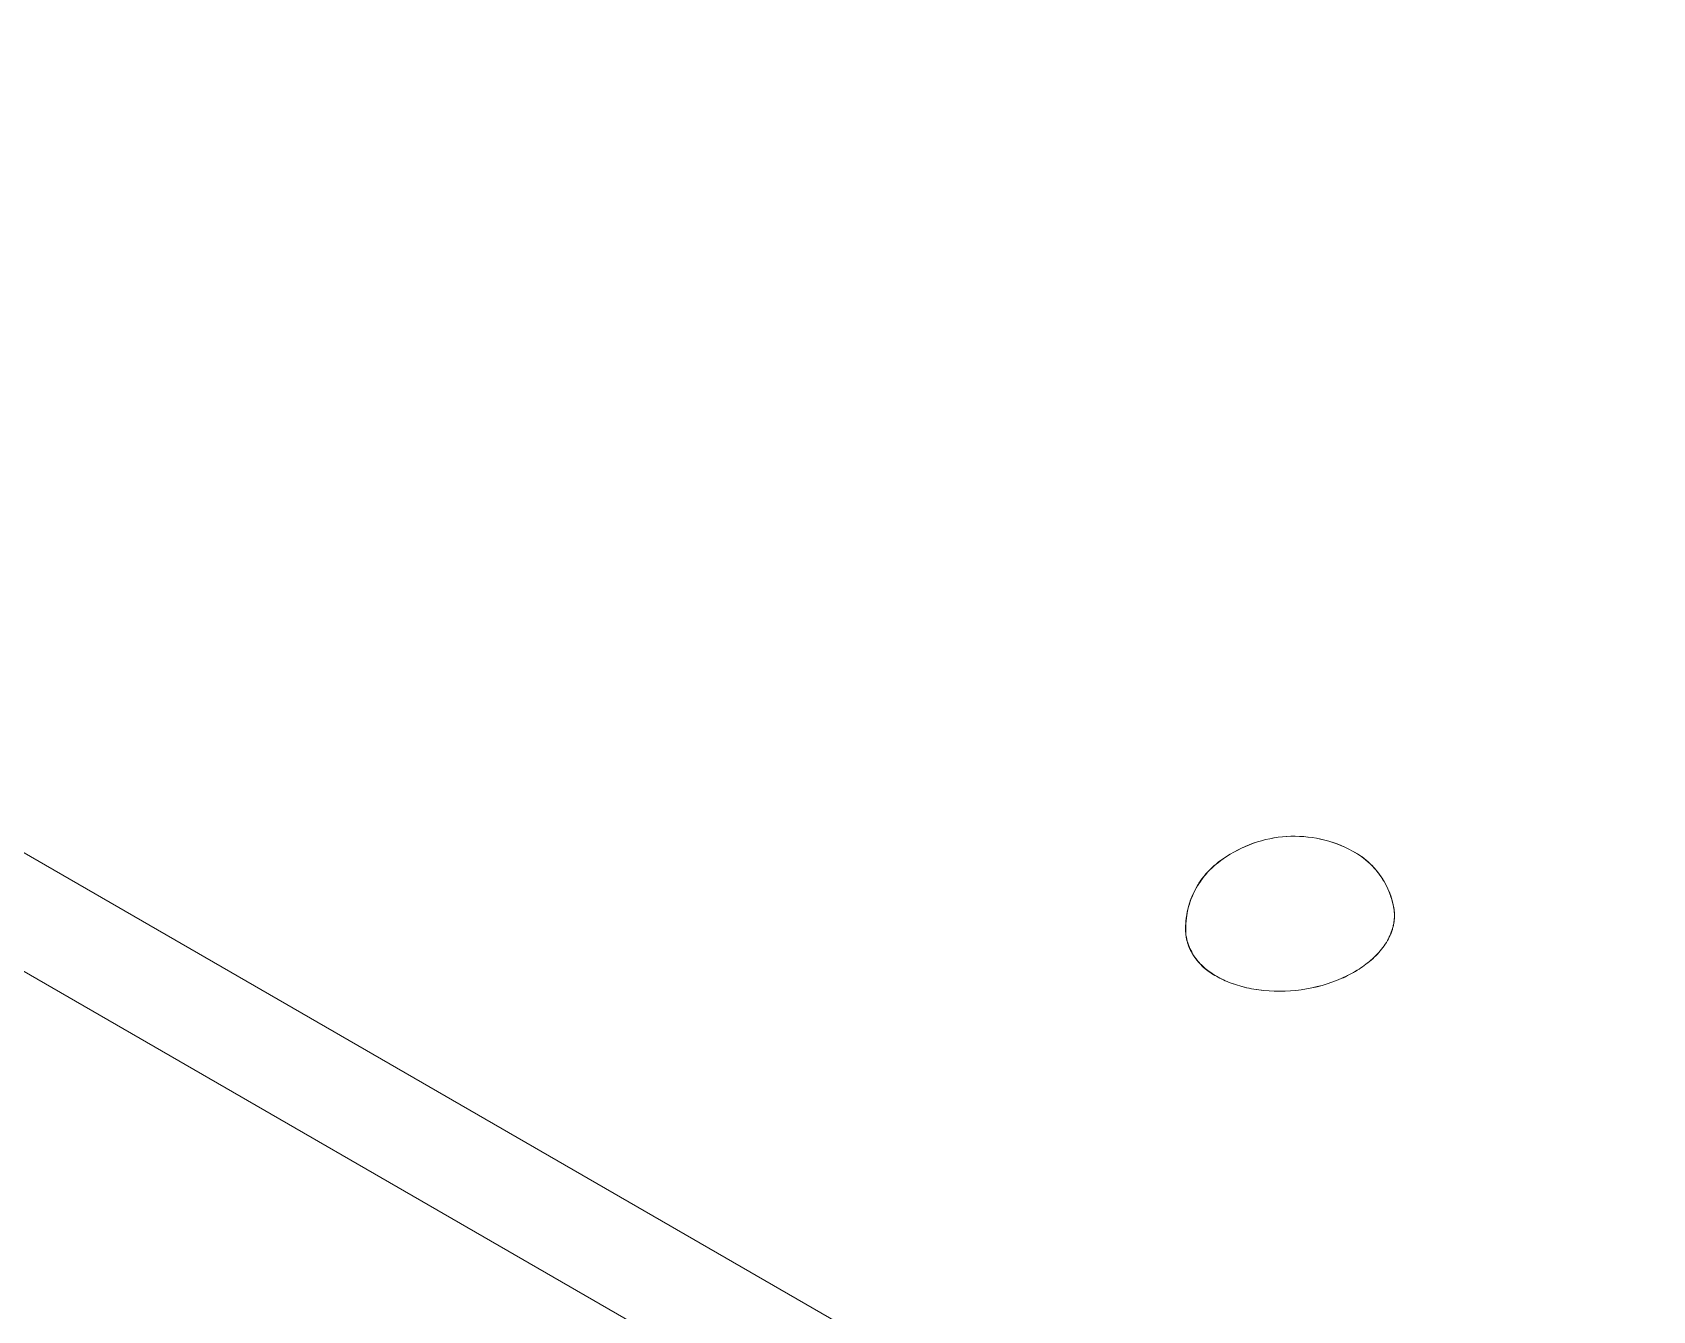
# Model space of a CAD drawing. Header units: millimetres. Extents: x -75 to 3710, y -20 to 2482.
# Drawn here: x 3378.5 to 3470.1, y 932.8 to 1005.1 of the extents above; entities that cross this region are included whole.
import ezdxf

# ---------------------------------------------------------------- set-up
doc = ezdxf.new("R2010")
doc.units = ezdxf.units.MM
doc.layers.add('ZANO_R', color=7, linetype='Continuous', lineweight=0)

msp = doc.modelspace()

# ---------------------------------------------------------------- linework, layer by layer
at = {"layer": 'ZANO_R'}
for p, q in [((2546.639, 1438.742), (3541.443, 864.391)), ((3446.861, 958.997), (3447.08, 959.097)), ((3446.861, 958.997), (3447.08, 959.097)), ((3446.861, 958.997), (3447.08, 959.097)), ((3446.861, 958.997), (3447.08, 959.097)), ((3446.865, 958.996), (3447.085, 959.095)), ((3446.865, 958.996), (3447.085, 959.095)), ((3447.08, 959.097), (3447.304, 959.189)), ((3447.08, 959.097), (3447.304, 959.189)), ((3447.08, 959.097), (3447.304, 959.189)), ((3447.08, 959.097), (3447.304, 959.189)), ((3447.085, 959.095), (3447.308, 959.187)), ((3447.085, 959.095), (3447.308, 959.187)), ((3447.304, 959.189), (3447.53, 959.273)), ((3447.304, 959.189), (3447.53, 959.273)), ((3447.304, 959.189), (3447.53, 959.273)), ((3447.304, 959.189), (3447.53, 959.273)), ((3447.308, 959.187), (3447.534, 959.272)), ((3447.308, 959.187), (3447.534, 959.272)), ((3447.53, 959.273), (3447.759, 959.349)), ((3447.53, 959.273), (3447.759, 959.349)), ((3447.53, 959.273), (3447.759, 959.349)), ((3447.53, 959.273), (3447.759, 959.349)), ((3447.534, 959.272), (3447.763, 959.348)), ((3447.534, 959.272), (3447.763, 959.348)), ((3447.759, 959.349), (3447.99, 959.418)), ((3447.759, 959.349), (3447.99, 959.418)), ((3447.759, 959.349), (3447.99, 959.418)), ((3447.759, 959.349), (3447.99, 959.418)), ((3447.763, 959.348), (3447.995, 959.416)), ((3447.763, 959.348), (3447.995, 959.416)), ((3447.99, 959.418), (3448.224, 959.478)), ((3447.99, 959.418), (3448.224, 959.478)), ((3447.99, 959.418), (3448.224, 959.478)), ((3447.99, 959.418), (3448.224, 959.478)), ((3447.995, 959.416), (3448.229, 959.477)), ((3447.995, 959.416), (3448.229, 959.477)), ((3448.224, 959.478), (3448.46, 959.53)), ((3448.224, 959.478), (3448.46, 959.53)), ((3448.224, 959.478), (3448.46, 959.53)), ((3448.224, 959.478), (3448.46, 959.53)), ((3448.229, 959.477), (3448.464, 959.529)), ((3448.229, 959.477), (3448.464, 959.529)), ((3448.46, 959.53), (3448.697, 959.574)), ((3448.46, 959.53), (3448.697, 959.574)), ((3448.46, 959.53), (3448.697, 959.574)), ((3448.46, 959.53), (3448.697, 959.574)), ((3448.464, 959.529), (3448.702, 959.573)), ((3448.464, 959.529), (3448.702, 959.573)), ((3448.697, 959.574), (3448.936, 959.61)), ((3448.697, 959.574), (3448.936, 959.61)), ((3448.697, 959.574), (3448.936, 959.61)), ((3448.697, 959.574), (3448.936, 959.61)), ((3448.702, 959.573), (3448.941, 959.608)), ((3448.702, 959.573), (3448.941, 959.608)), ((3448.936, 959.61), (3449.176, 959.637)), ((3448.936, 959.61), (3449.176, 959.637)), ((3448.936, 959.61), (3449.176, 959.637)), ((3448.936, 959.61), (3449.176, 959.637)), ((3448.941, 959.608), (3449.18, 959.636)), ((3448.941, 959.608), (3449.18, 959.636)), ((3449.176, 959.637), (3449.417, 959.656)), ((3449.176, 959.637), (3449.417, 959.656)), ((3449.176, 959.637), (3449.417, 959.656)), ((3449.176, 959.637), (3449.417, 959.656)), ((3449.18, 959.636), (3449.421, 959.654)), ((3449.18, 959.636), (3449.421, 959.654)), ((3449.417, 959.656), (3449.658, 959.666)), ((3449.417, 959.656), (3449.658, 959.666)), ((3449.417, 959.656), (3449.658, 959.666)), ((3449.417, 959.656), (3449.658, 959.666)), ((3449.421, 959.654), (3449.662, 959.665)), ((3449.421, 959.654), (3449.662, 959.665)), ((3449.658, 959.666), (3449.899, 959.668)), ((3449.658, 959.666), (3449.899, 959.668)), ((3449.658, 959.666), (3449.899, 959.668)), ((3449.658, 959.666), (3449.899, 959.668)), ((3449.662, 959.665), (3449.904, 959.667)), ((3449.662, 959.665), (3449.904, 959.667)), ((3449.899, 959.668), (3450.141, 959.662)), ((3449.899, 959.668), (3450.141, 959.662)), ((3449.899, 959.668), (3450.141, 959.662)), ((3449.899, 959.668), (3450.141, 959.662)), ((3449.904, 959.667), (3450.145, 959.661)), ((3449.904, 959.667), (3450.145, 959.661)), ((3450.141, 959.662), (3450.382, 959.647)), ((3450.141, 959.662), (3450.382, 959.647)), ((3450.141, 959.662), (3450.382, 959.647)), ((3450.141, 959.662), (3450.382, 959.647)), ((3450.145, 959.661), (3450.386, 959.646)), ((3450.145, 959.661), (3450.386, 959.646)), ((3450.382, 959.647), (3450.622, 959.624)), ((3450.382, 959.647), (3450.622, 959.624)), ((3450.382, 959.647), (3450.622, 959.624)), ((3450.382, 959.647), (3450.622, 959.624)), ((3450.386, 959.646), (3450.626, 959.623)), ((3450.386, 959.646), (3450.626, 959.623)), ((3450.622, 959.624), (3450.861, 959.593)), ((3450.622, 959.624), (3450.861, 959.593)), ((3450.622, 959.624), (3450.861, 959.593)), ((3450.622, 959.624), (3450.861, 959.593)), ((3450.626, 959.623), (3450.866, 959.592)), ((3450.626, 959.623), (3450.866, 959.592)), ((3450.861, 959.593), (3451.099, 959.553)), ((3450.861, 959.593), (3451.099, 959.553)), ((3450.861, 959.593), (3451.099, 959.553)), ((3450.861, 959.593), (3451.099, 959.553)), ((3450.866, 959.592), (3451.104, 959.552)), ((3450.866, 959.592), (3451.104, 959.552)), ((3451.099, 959.553), (3451.336, 959.505)), ((3451.099, 959.553), (3451.336, 959.505)), ((3451.099, 959.553), (3451.336, 959.505)), ((3451.099, 959.553), (3451.336, 959.505)), ((3451.104, 959.552), (3451.341, 959.504)), ((3451.104, 959.552), (3451.341, 959.504)), ((3451.336, 959.505), (3451.571, 959.449)), ((3451.336, 959.505), (3451.571, 959.449)), ((3451.336, 959.505), (3451.571, 959.449)), ((3451.336, 959.505), (3451.571, 959.449)), ((3451.341, 959.504), (3451.575, 959.448)), ((3451.341, 959.504), (3451.575, 959.448)), ((3451.571, 959.449), (3451.804, 959.385)), ((3451.571, 959.449), (3451.804, 959.385)), ((3451.571, 959.449), (3451.804, 959.385)), ((3451.571, 959.449), (3451.804, 959.385)), ((3451.575, 959.448), (3451.808, 959.383)), ((3451.575, 959.448), (3451.808, 959.383)), ((3451.804, 959.385), (3452.034, 959.312)), ((3451.804, 959.385), (3452.034, 959.312)), ((3451.804, 959.385), (3452.034, 959.312)), ((3451.804, 959.385), (3452.034, 959.312)), ((3451.808, 959.383), (3452.038, 959.311)), ((3451.808, 959.383), (3452.038, 959.311)), ((3452.034, 959.312), (3452.262, 959.232)), ((3452.034, 959.312), (3452.262, 959.232)), ((3452.034, 959.312), (3452.262, 959.232)), ((3452.034, 959.312), (3452.262, 959.232)), ((3452.038, 959.311), (3452.266, 959.231)), ((3452.038, 959.311), (3452.266, 959.231)), ((3452.262, 959.232), (3452.486, 959.144)), ((3452.262, 959.232), (3452.486, 959.144)), ((3452.262, 959.232), (3452.486, 959.144)), ((3452.262, 959.232), (3452.486, 959.144)), ((3452.266, 959.231), (3452.491, 959.143)), ((3452.266, 959.231), (3452.491, 959.143)), ((3452.486, 959.144), (3452.708, 959.048)), ((3452.486, 959.144), (3452.708, 959.048)), ((3452.486, 959.144), (3452.708, 959.048)), ((3452.486, 959.144), (3452.708, 959.048)), ((3452.491, 959.143), (3452.712, 959.047)), ((3452.491, 959.143), (3452.712, 959.047)), ((3452.708, 959.048), (3452.926, 958.944)), ((3452.708, 959.048), (3452.926, 958.944)), ((3452.708, 959.048), (3452.926, 958.944)), ((3452.708, 959.048), (3452.926, 958.944)), ((3452.712, 959.047), (3452.93, 958.943)), ((3452.712, 959.047), (3452.93, 958.943)), ((3445.423, 958.092), (3445.552, 958.195)), ((3445.427, 958.09), (3445.556, 958.193)), ((3445.429, 958.097), (3445.556, 958.198)), ((3445.429, 958.097), (3445.556, 958.198)), ((3445.431, 958.099), (3445.558, 958.199)), ((3445.433, 958.096), (3445.56, 958.197)), ((3445.552, 958.195), (3445.685, 958.293)), ((3445.556, 958.198), (3445.687, 958.295)), ((3445.556, 958.198), (3445.687, 958.295)), ((3445.556, 958.193), (3445.689, 958.292)), ((3445.558, 958.199), (3445.688, 958.295)), ((3445.56, 958.197), (3445.691, 958.293)), ((3445.685, 958.293), (3445.821, 958.387)), ((3445.687, 958.295), (3445.821, 958.387)), ((3445.687, 958.295), (3445.821, 958.387)), ((3445.688, 958.295), (3445.821, 958.387)), ((3445.689, 958.292), (3445.825, 958.385)), ((3445.691, 958.293), (3445.825, 958.385)), ((3445.821, 958.387), (3446.02, 958.523)), ((3445.821, 958.387), (3446.02, 958.523)), ((3445.821, 958.387), (3446.02, 958.523)), ((3445.821, 958.387), (3446.02, 958.523)), ((3445.825, 958.385), (3446.024, 958.522)), ((3445.825, 958.385), (3446.024, 958.522)), ((3446.02, 958.523), (3446.224, 958.652)), ((3446.02, 958.523), (3446.224, 958.652)), ((3446.02, 958.523), (3446.224, 958.652)), ((3446.02, 958.523), (3446.224, 958.652)), ((3446.024, 958.522), (3446.228, 958.651)), ((3446.024, 958.522), (3446.228, 958.651)), ((3446.224, 958.652), (3446.432, 958.775)), ((3446.224, 958.652), (3446.432, 958.775)), ((3446.224, 958.652), (3446.432, 958.775)), ((3446.224, 958.652), (3446.432, 958.775)), ((3446.228, 958.651), (3446.436, 958.773)), ((3446.228, 958.651), (3446.436, 958.773)), ((3446.432, 958.775), (3446.644, 958.889)), ((3446.432, 958.775), (3446.644, 958.889)), ((3446.432, 958.775), (3446.644, 958.889)), ((3446.432, 958.775), (3446.644, 958.889)), ((3446.436, 958.773), (3446.649, 958.888)), ((3446.436, 958.773), (3446.649, 958.888)), ((3446.644, 958.889), (3446.861, 958.997)), ((3446.644, 958.889), (3446.861, 958.997)), ((3446.644, 958.889), (3446.861, 958.997)), ((3446.644, 958.889), (3446.861, 958.997)), ((3446.649, 958.888), (3446.865, 958.996)), ((3446.649, 958.888), (3446.865, 958.996)), ((3452.926, 958.944), (3453.14, 958.833)), ((3452.926, 958.944), (3453.14, 958.833)), ((3452.926, 958.944), (3453.14, 958.833)), ((3452.926, 958.944), (3453.14, 958.833)), ((3452.93, 958.943), (3453.145, 958.832)), ((3452.93, 958.943), (3453.145, 958.832)), ((3453.14, 958.833), (3453.278, 958.757)), ((3453.14, 958.833), (3453.275, 958.758)), ((3453.14, 958.833), (3453.278, 958.757)), ((3453.14, 958.833), (3453.277, 958.757)), ((3453.145, 958.832), (3453.282, 958.755)), ((3453.145, 958.832), (3453.28, 958.756)), ((3453.275, 958.758), (3453.408, 958.678)), ((3453.277, 958.757), (3453.411, 958.676)), ((3453.278, 958.757), (3453.412, 958.676)), ((3453.278, 958.757), (3453.412, 958.675)), ((3453.28, 958.756), (3453.412, 958.677)), ((3453.282, 958.755), (3453.417, 958.674)), ((3453.408, 958.678), (3453.538, 958.593)), ((3453.411, 958.676), (3453.542, 958.591)), ((3453.412, 958.677), (3453.542, 958.592)), ((3453.412, 958.676), (3453.544, 958.59)), ((3453.412, 958.675), (3453.544, 958.59)), ((3453.417, 958.674), (3453.548, 958.588)), ((3453.538, 958.593), (3453.665, 958.505)), ((3453.542, 958.592), (3453.669, 958.503)), ((3453.542, 958.591), (3453.671, 958.501)), ((3453.544, 958.59), (3453.673, 958.499)), ((3453.544, 958.59), (3453.673, 958.499)), ((3453.548, 958.588), (3453.677, 958.498)), ((3453.665, 958.505), (3453.788, 958.412)), ((3453.669, 958.503), (3453.793, 958.41)), ((3453.671, 958.501), (3453.796, 958.406)), ((3453.673, 958.499), (3453.798, 958.405)), ((3453.673, 958.499), (3453.798, 958.405)), ((3453.677, 958.498), (3453.803, 958.403)), ((3453.788, 958.412), (3453.909, 958.315)), ((3453.793, 958.41), (3453.913, 958.313)), ((3453.796, 958.406), (3453.917, 958.308)), ((3453.798, 958.405), (3453.92, 958.306)), ((3453.798, 958.405), (3453.92, 958.306)), ((3453.803, 958.403), (3453.925, 958.304)), ((3453.909, 958.315), (3454.026, 958.213)), ((3453.913, 958.313), (3454.03, 958.212)), ((3453.917, 958.308), (3454.036, 958.205)), ((3453.92, 958.306), (3454.039, 958.203)), ((3453.92, 958.306), (3454.039, 958.202)), ((3453.925, 958.304), (3454.043, 958.201)), ((3454.026, 958.213), (3454.14, 958.108)), ((3454.03, 958.212), (3454.144, 958.107)), ((3454.036, 958.205), (3454.15, 958.098)), ((3454.039, 958.203), (3454.154, 958.095)), ((3454.039, 958.202), (3454.154, 958.095)), ((3454.043, 958.201), (3454.158, 958.094)), ((3454.14, 958.108), (3454.25, 957.999)), ((3444.534, 957.12), (3444.63, 957.255)), ((3444.539, 957.119), (3444.635, 957.253)), ((3444.55, 957.145), (3444.645, 957.277)), ((3444.55, 957.145), (3444.645, 957.277)), ((3444.554, 957.144), (3444.649, 957.276)), ((3444.557, 957.155), (3444.652, 957.285)), ((3444.63, 957.255), (3444.73, 957.386)), ((3444.635, 957.253), (3444.735, 957.385)), ((3444.645, 957.277), (3444.745, 957.405)), ((3444.645, 957.277), (3444.745, 957.405)), ((3444.649, 957.276), (3444.749, 957.404)), ((3444.652, 957.285), (3444.751, 957.413)), ((3444.73, 957.386), (3444.835, 957.513)), ((3444.735, 957.385), (3444.84, 957.512)), ((3444.745, 957.405), (3444.848, 957.53)), ((3444.745, 957.405), (3444.848, 957.53)), ((3444.749, 957.404), (3444.853, 957.529)), ((3444.751, 957.413), (3444.854, 957.536)), ((3444.835, 957.513), (3444.945, 957.637)), ((3444.84, 957.512), (3444.949, 957.636)), ((3444.848, 957.53), (3444.957, 957.652)), ((3444.848, 957.53), (3444.957, 957.652)), ((3444.853, 957.529), (3444.961, 957.65)), ((3444.854, 957.536), (3444.962, 957.657)), ((3444.945, 957.637), (3445.058, 957.757)), ((3444.949, 957.636), (3445.063, 957.756)), ((3444.957, 957.652), (3445.069, 957.769)), ((3444.957, 957.652), (3445.069, 957.769)), ((3444.961, 957.65), (3445.073, 957.768)), ((3444.962, 957.657), (3445.074, 957.773)), ((3445.058, 957.757), (3445.176, 957.873)), ((3445.063, 957.756), (3445.18, 957.871)), ((3445.069, 957.769), (3445.185, 957.883)), ((3445.069, 957.769), (3445.185, 957.883)), ((3445.073, 957.768), (3445.189, 957.881)), ((3445.074, 957.773), (3445.189, 957.886)), ((3445.176, 957.873), (3445.298, 957.984)), ((3445.18, 957.871), (3445.302, 957.983)), ((3445.185, 957.883), (3445.305, 957.992)), ((3445.185, 957.883), (3445.305, 957.992)), ((3445.189, 957.886), (3445.308, 957.995)), ((3445.189, 957.881), (3445.309, 957.991)), ((3445.298, 957.984), (3445.423, 958.092)), ((3445.302, 957.983), (3445.427, 958.09)), ((3445.305, 957.992), (3445.429, 958.097)), ((3445.305, 957.992), (3445.429, 958.097)), ((3445.308, 957.995), (3445.431, 958.099)), ((3445.309, 957.991), (3445.433, 958.096)), ((3454.144, 958.107), (3454.254, 957.998)), ((3454.15, 958.098), (3454.261, 957.988)), ((3454.154, 958.095), (3454.265, 957.984)), ((3454.154, 958.095), (3454.265, 957.984)), ((3454.158, 958.094), (3454.27, 957.983)), ((3454.25, 957.999), (3454.356, 957.887)), ((3454.254, 957.998), (3454.36, 957.885)), ((3454.261, 957.988), (3454.368, 957.873)), ((3454.265, 957.984), (3454.372, 957.869)), ((3454.265, 957.984), (3454.372, 957.869)), ((3454.27, 957.983), (3454.377, 957.868)), ((3454.356, 957.887), (3454.458, 957.771)), ((3454.36, 957.885), (3454.462, 957.769)), ((3454.368, 957.873), (3454.471, 957.755)), ((3454.372, 957.869), (3454.476, 957.751)), ((3454.372, 957.869), (3454.475, 957.75)), ((3454.377, 957.868), (3454.48, 957.749)), ((3454.458, 957.771), (3454.556, 957.651)), ((3454.462, 957.769), (3454.561, 957.65)), ((3454.471, 957.755), (3454.57, 957.634)), ((3454.475, 957.75), (3454.574, 957.628)), ((3454.476, 957.751), (3454.575, 957.629)), ((3454.48, 957.749), (3454.579, 957.627)), ((3454.556, 957.651), (3454.65, 957.528)), ((3454.561, 957.65), (3454.655, 957.527)), ((3454.57, 957.634), (3454.665, 957.509)), ((3454.574, 957.628), (3454.669, 957.503)), ((3454.575, 957.629), (3454.669, 957.503)), ((3454.579, 957.627), (3454.674, 957.502)), ((3454.65, 957.528), (3454.74, 957.402)), ((3454.655, 957.527), (3454.745, 957.401)), ((3454.665, 957.509), (3454.755, 957.381)), ((3454.669, 957.503), (3454.76, 957.375)), ((3454.669, 957.503), (3454.759, 957.374)), ((3454.674, 957.502), (3454.764, 957.373)), ((3454.74, 957.402), (3454.826, 957.273)), ((3454.745, 957.401), (3454.83, 957.272)), ((3454.755, 957.381), (3454.841, 957.25)), ((3454.759, 957.374), (3454.845, 957.243)), ((3454.76, 957.375), (3454.846, 957.243)), ((3454.764, 957.373), (3454.85, 957.242)), ((3454.826, 957.273), (3454.907, 957.141)), ((3454.83, 957.272), (3454.912, 957.14)), ((3454.841, 957.25), (3454.922, 957.116)), ((3454.845, 957.243), (3454.927, 957.108)), ((3454.846, 957.243), (3454.927, 957.108)), ((3454.85, 957.242), (3454.931, 957.107)), ((3444.019, 956.142), (3444.08, 956.293)), ((3444.019, 956.142), (3444.08, 956.293)), ((3444.024, 956.141), (3444.084, 956.292)), ((3444.026, 956.16), (3444.087, 956.31)), ((3444.063, 956.251), (3444.129, 956.402)), ((3444.067, 956.25), (3444.133, 956.401)), ((3444.08, 956.293), (3444.146, 956.442)), ((3444.08, 956.293), (3444.146, 956.442)), ((3444.084, 956.292), (3444.15, 956.44)), ((3444.087, 956.31), (3444.153, 956.457)), ((3444.129, 956.402), (3444.2, 956.551)), ((3444.133, 956.401), (3444.204, 956.55)), ((3444.146, 956.442), (3444.217, 956.588)), ((3444.146, 956.442), (3444.217, 956.588)), ((3444.15, 956.44), (3444.221, 956.586)), ((3444.153, 956.457), (3444.225, 956.602)), ((3444.2, 956.551), (3444.276, 956.698)), ((3444.204, 956.55), (3444.28, 956.697)), ((3444.217, 956.588), (3444.293, 956.731)), ((3444.217, 956.588), (3444.293, 956.731)), ((3444.221, 956.586), (3444.297, 956.73)), ((3444.225, 956.602), (3444.301, 956.744)), ((3444.276, 956.698), (3444.357, 956.842)), ((3444.28, 956.697), (3444.362, 956.84)), ((3444.293, 956.731), (3444.374, 956.872)), ((3444.293, 956.731), (3444.374, 956.872)), ((3444.297, 956.73), (3444.378, 956.871)), ((3444.301, 956.744), (3444.381, 956.884)), ((3444.357, 956.842), (3444.443, 956.983)), ((3444.362, 956.84), (3444.448, 956.981)), ((3444.374, 956.872), (3444.46, 957.01)), ((3444.374, 956.872), (3444.46, 957.01)), ((3444.378, 956.871), (3444.464, 957.009)), ((3444.381, 956.884), (3444.467, 957.021)), ((3444.443, 956.983), (3444.534, 957.12)), ((3444.448, 956.981), (3444.539, 957.119)), ((3444.46, 957.01), (3444.55, 957.145)), ((3444.46, 957.01), (3444.55, 957.145)), ((3444.464, 957.009), (3444.554, 957.144)), ((3444.467, 957.021), (3444.557, 957.155)), ((3454.907, 957.141), (3454.984, 957.007)), ((3454.912, 957.14), (3454.988, 957.006)), ((3454.922, 957.116), (3454.998, 956.98)), ((3454.927, 957.108), (3455.003, 956.971)), ((3454.927, 957.108), (3455.003, 956.971)), ((3454.931, 957.107), (3455.008, 956.97)), ((3454.984, 957.007), (3455.056, 956.87)), ((3454.988, 957.006), (3455.06, 956.869)), ((3454.998, 956.98), (3455.07, 956.84)), ((3455.003, 956.971), (3455.075, 956.831)), ((3455.003, 956.971), (3455.075, 956.831)), ((3455.008, 956.97), (3455.08, 956.83)), ((3455.056, 956.87), (3455.123, 956.731)), ((3455.06, 956.869), (3455.127, 956.729)), ((3455.07, 956.84), (3455.137, 956.699)), ((3455.075, 956.831), (3455.142, 956.689)), ((3455.075, 956.831), (3455.142, 956.689)), ((3455.08, 956.83), (3455.146, 956.687)), ((3455.123, 956.731), (3455.186, 956.589)), ((3455.127, 956.729), (3455.19, 956.588)), ((3455.137, 956.699), (3455.199, 956.555)), ((3455.142, 956.689), (3455.204, 956.544)), ((3455.142, 956.689), (3455.204, 956.544)), ((3455.146, 956.687), (3455.208, 956.543)), ((3455.186, 956.589), (3455.243, 956.445)), ((3455.19, 956.588), (3455.248, 956.444)), ((3455.199, 956.555), (3455.256, 956.409)), ((3455.204, 956.544), (3455.261, 956.398)), ((3455.204, 956.544), (3455.26, 956.398)), ((3455.208, 956.543), (3455.265, 956.396)), ((3455.243, 956.445), (3455.296, 956.3)), ((3455.248, 956.444), (3455.3, 956.298)), ((3455.256, 956.409), (3455.308, 956.261)), ((3455.26, 956.398), (3455.312, 956.249)), ((3455.261, 956.398), (3455.312, 956.249)), ((3455.265, 956.396), (3455.317, 956.248)), ((3455.296, 956.3), (3455.344, 956.153)), ((3455.3, 956.298), (3455.348, 956.151)), ((3443.766, 955.203), (3443.795, 955.363)), ((3443.766, 955.203), (3443.795, 955.363)), ((3443.77, 955.228), (3443.799, 955.387)), ((3443.77, 955.201), (3443.799, 955.361)), ((3443.783, 955.303), (3443.815, 955.464)), ((3443.787, 955.301), (3443.82, 955.463)), ((3443.795, 955.363), (3443.829, 955.522)), ((3443.795, 955.363), (3443.829, 955.522)), ((3443.799, 955.387), (3443.834, 955.545)), ((3443.799, 955.361), (3443.833, 955.52)), ((3443.815, 955.464), (3443.854, 955.625)), ((3443.82, 955.463), (3443.858, 955.624)), ((3443.829, 955.522), (3443.868, 955.679)), ((3443.829, 955.522), (3443.868, 955.679)), ((3443.833, 955.52), (3443.873, 955.678)), ((3443.834, 955.545), (3443.874, 955.701)), ((3443.854, 955.625), (3443.898, 955.784)), ((3443.858, 955.624), (3443.902, 955.783)), ((3443.868, 955.679), (3443.913, 955.835)), ((3443.868, 955.679), (3443.913, 955.835)), ((3443.873, 955.678), (3443.918, 955.834)), ((3443.874, 955.701), (3443.92, 955.856)), ((3443.898, 955.784), (3443.948, 955.942)), ((3443.902, 955.783), (3443.952, 955.94)), ((3443.913, 955.835), (3443.964, 955.99)), ((3443.913, 955.835), (3443.964, 955.99)), ((3443.918, 955.834), (3443.968, 955.988)), ((3443.92, 955.856), (3443.97, 956.009)), ((3443.948, 955.942), (3444.003, 956.097)), ((3443.952, 955.94), (3444.007, 956.096)), ((3443.964, 955.99), (3444.019, 956.142)), ((3443.964, 955.99), (3444.019, 956.142)), ((3443.968, 955.988), (3444.024, 956.141)), ((3443.97, 956.009), (3444.026, 956.16)), ((3444.003, 956.097), (3444.063, 956.251)), ((3444.007, 956.096), (3444.067, 956.25)), ((3455.308, 956.261), (3455.355, 956.112)), ((3455.312, 956.249), (3455.359, 956.099)), ((3455.312, 956.249), (3455.359, 956.099)), ((3455.317, 956.248), (3455.363, 956.098)), ((3455.344, 956.153), (3455.386, 956.004)), ((3455.348, 956.151), (3455.391, 956.002)), ((3455.355, 956.112), (3455.397, 955.961)), ((3455.359, 956.099), (3455.4, 955.947)), ((3455.359, 956.099), (3455.4, 955.947)), ((3455.363, 956.098), (3455.405, 955.946)), ((3455.386, 956.004), (3455.424, 955.854)), ((3455.391, 956.002), (3455.428, 955.852)), ((3455.397, 955.961), (3455.433, 955.809)), ((3455.4, 955.947), (3455.436, 955.794)), ((3455.4, 955.947), (3455.436, 955.794)), ((3455.405, 955.946), (3455.441, 955.793)), ((3455.424, 955.854), (3455.457, 955.702)), ((3455.428, 955.852), (3455.461, 955.701)), ((3455.433, 955.809), (3455.464, 955.655)), ((3455.436, 955.794), (3455.467, 955.64)), ((3455.436, 955.794), (3455.467, 955.64)), ((3455.441, 955.793), (3455.471, 955.639)), ((3455.457, 955.702), (3455.484, 955.55)), ((3455.461, 955.701), (3455.488, 955.549)), ((3455.464, 955.655), (3455.49, 955.501)), ((3455.467, 955.64), (3455.492, 955.485)), ((3455.467, 955.64), (3455.492, 955.485)), ((3455.471, 955.639), (3455.497, 955.484)), ((3455.498, 955.431), (3455.492, 955.485)), ((3455.498, 955.431), (3455.492, 955.485)), ((3455.497, 955.484), (3455.503, 955.43)), ((3455.503, 955.378), (3455.498, 955.431)), ((3455.503, 955.378), (3455.498, 955.431)), ((3455.503, 955.43), (3455.507, 955.376)), ((3455.506, 955.324), (3455.503, 955.378)), ((3455.506, 955.324), (3455.503, 955.378)), ((3455.507, 955.376), (3455.511, 955.322)), ((3443.704, 954.482), (3443.708, 954.647)), ((3443.705, 954.317), (3443.704, 954.482)), ((3443.705, 954.425), (3443.707, 954.586)), ((3443.706, 954.394), (3443.707, 954.556)), ((3443.706, 954.394), (3443.707, 954.556)), ((3443.707, 954.586), (3443.715, 954.748)), ((3443.707, 954.556), (3443.713, 954.718)), ((3443.707, 954.556), (3443.713, 954.718)), ((3443.708, 954.647), (3443.718, 954.812)), ((3443.708, 954.481), (3443.712, 954.646)), ((3443.71, 954.316), (3443.708, 954.481)), ((3443.711, 954.555), (3443.718, 954.717)), ((3443.711, 954.392), (3443.711, 954.555)), ((3443.712, 954.646), (3443.722, 954.81)), ((3443.713, 954.718), (3443.725, 954.88)), ((3443.713, 954.718), (3443.725, 954.88)), ((3443.715, 954.748), (3443.727, 954.908)), ((3443.718, 954.812), (3443.734, 954.976)), ((3443.718, 954.717), (3443.73, 954.879)), ((3443.722, 954.81), (3443.738, 954.975)), ((3443.725, 954.88), (3443.743, 955.042)), ((3443.725, 954.88), (3443.743, 955.042)), ((3443.727, 954.908), (3443.746, 955.069)), ((3443.73, 954.879), (3443.747, 955.041)), ((3443.734, 954.976), (3443.755, 955.14)), ((3443.738, 954.975), (3443.76, 955.139)), ((3443.743, 955.042), (3443.766, 955.203)), ((3443.743, 955.042), (3443.766, 955.203)), ((3443.746, 955.069), (3443.77, 955.228)), ((3443.747, 955.041), (3443.77, 955.201)), ((3443.755, 955.14), (3443.783, 955.303)), ((3443.76, 955.139), (3443.787, 955.301)), ((3455.388, 954.401), (3455.404, 954.455)), ((3455.388, 954.401), (3455.404, 954.455)), ((3455.409, 954.454), (3455.393, 954.4)), ((3455.404, 954.455), (3455.419, 954.509)), ((3455.404, 954.455), (3455.419, 954.509)), ((3455.424, 954.508), (3455.409, 954.454)), ((3455.419, 954.509), (3455.433, 954.563)), ((3455.419, 954.509), (3455.433, 954.563)), ((3455.438, 954.562), (3455.424, 954.508)), ((3455.433, 954.563), (3455.446, 954.617)), ((3455.433, 954.563), (3455.446, 954.617)), ((3455.45, 954.616), (3455.438, 954.562)), ((3455.446, 954.617), (3455.458, 954.671)), ((3455.446, 954.617), (3455.458, 954.671)), ((3455.462, 954.67), (3455.45, 954.616)), ((3455.458, 954.671), (3455.468, 954.726)), ((3455.458, 954.671), (3455.468, 954.726)), ((3455.472, 954.724), (3455.462, 954.67)), ((3455.468, 954.726), (3455.477, 954.78)), ((3455.468, 954.726), (3455.477, 954.78)), ((3455.482, 954.779), (3455.472, 954.724)), ((3455.477, 954.78), (3455.485, 954.835)), ((3455.477, 954.78), (3455.485, 954.835)), ((3455.49, 954.833), (3455.482, 954.779)), ((3455.485, 954.835), (3455.492, 954.889)), ((3455.485, 954.835), (3455.492, 954.889)), ((3455.497, 954.888), (3455.49, 954.833)), ((3455.492, 954.889), (3455.498, 954.943)), ((3455.492, 954.889), (3455.498, 954.943)), ((3455.503, 954.942), (3455.497, 954.888)), ((3455.498, 954.943), (3455.503, 954.998)), ((3455.498, 954.943), (3455.503, 954.998)), ((3455.503, 954.998), (3455.506, 955.052)), ((3455.503, 954.998), (3455.506, 955.052)), ((3455.507, 954.997), (3455.503, 954.942)), ((3455.509, 955.27), (3455.506, 955.324)), ((3455.509, 955.27), (3455.506, 955.324)), ((3455.506, 955.052), (3455.509, 955.107)), ((3455.506, 955.052), (3455.509, 955.107)), ((3455.511, 955.051), (3455.507, 954.997)), ((3455.51, 955.215), (3455.509, 955.27)), ((3455.51, 955.215), (3455.509, 955.27)), ((3455.509, 955.107), (3455.51, 955.161)), ((3455.509, 955.107), (3455.51, 955.161)), ((3455.51, 955.161), (3455.51, 955.215)), ((3455.51, 955.161), (3455.51, 955.215)), ((3455.511, 955.322), (3455.513, 955.268)), ((3455.513, 955.105), (3455.511, 955.051)), ((3455.513, 955.268), (3455.514, 955.214)), ((3455.514, 955.16), (3455.513, 955.105)), ((3455.514, 955.214), (3455.514, 955.16)), ((3374.371, 954.144), (3536.431, 860.578)), ((3443.709, 954.264), (3443.705, 954.425)), ((3443.712, 954.152), (3443.705, 954.317)), ((3443.711, 954.231), (3443.706, 954.394)), ((3443.711, 954.231), (3443.706, 954.394)), ((3443.718, 954.103), (3443.709, 954.264)), ((3443.717, 954.151), (3443.71, 954.316)), ((3443.716, 954.23), (3443.711, 954.392)), ((3443.722, 954.069), (3443.711, 954.231)), ((3443.722, 954.069), (3443.711, 954.231)), ((3443.726, 954.068), (3443.716, 954.23)), ((3443.722, 954.069), (3443.727, 954.024)), ((3443.722, 954.069), (3443.727, 954.024)), ((3443.747, 953.959), (3443.726, 954.068)), ((3443.727, 954.024), (3443.734, 953.98)), ((3443.727, 954.024), (3443.734, 953.98)), ((3443.734, 953.98), (3443.741, 953.935)), ((3443.734, 953.98), (3443.741, 953.935)), ((3443.741, 953.935), (3443.75, 953.891)), ((3443.741, 953.935), (3443.75, 953.891)), ((3443.772, 953.851), (3443.747, 953.959)), ((3443.75, 953.891), (3443.759, 953.847)), ((3443.75, 953.891), (3443.759, 953.847)), ((3443.759, 953.847), (3443.768, 953.802)), ((3443.759, 953.847), (3443.768, 953.802)), ((3443.768, 953.802), (3443.779, 953.759)), ((3443.768, 953.802), (3443.779, 953.759)), ((3443.801, 953.743), (3443.772, 953.851)), ((3443.779, 953.759), (3443.79, 953.715)), ((3443.779, 953.759), (3443.79, 953.715)), ((3443.79, 953.715), (3443.803, 953.671)), ((3443.79, 953.715), (3443.803, 953.671)), ((3443.833, 953.637), (3443.801, 953.743)), ((3443.803, 953.671), (3443.816, 953.628)), ((3443.803, 953.671), (3443.816, 953.628)), ((3443.816, 953.628), (3443.829, 953.585)), ((3443.816, 953.628), (3443.829, 953.585)), ((3443.829, 953.585), (3443.844, 953.542)), ((3443.829, 953.585), (3443.844, 953.542)), ((3443.869, 953.532), (3443.833, 953.637)), ((3443.844, 953.542), (3443.875, 953.457)), ((3443.844, 953.542), (3443.875, 953.457)), ((3443.909, 953.429), (3443.869, 953.532)), ((3454.923, 953.472), (3454.99, 953.571)), ((3454.923, 953.472), (3454.99, 953.571)), ((3454.994, 953.569), (3454.927, 953.471)), ((3454.99, 953.571), (3455.053, 953.67)), ((3454.99, 953.571), (3455.053, 953.67)), ((3455.058, 953.669), (3454.994, 953.569)), ((3455.053, 953.67), (3455.113, 953.771)), ((3455.053, 953.67), (3455.113, 953.771)), ((3455.117, 953.77), (3455.058, 953.669)), ((3455.113, 953.771), (3455.169, 953.874)), ((3455.113, 953.771), (3455.169, 953.874)), ((3455.173, 953.873), (3455.117, 953.77)), ((3455.169, 953.874), (3455.221, 953.977)), ((3455.169, 953.874), (3455.221, 953.977)), ((3455.225, 953.976), (3455.173, 953.873)), ((3455.221, 953.977), (3455.246, 954.03)), ((3455.221, 953.977), (3455.246, 954.03)), ((3455.25, 954.028), (3455.225, 953.976)), ((3455.246, 954.03), (3455.269, 954.082)), ((3455.246, 954.03), (3455.269, 954.082)), ((3455.274, 954.081), (3455.25, 954.028)), ((3455.269, 954.082), (3455.292, 954.135)), ((3455.269, 954.082), (3455.292, 954.135)), ((3455.296, 954.133), (3455.274, 954.081)), ((3455.292, 954.135), (3455.313, 954.188)), ((3455.292, 954.135), (3455.313, 954.188)), ((3455.318, 954.186), (3455.296, 954.133)), ((3455.313, 954.188), (3455.334, 954.241)), ((3455.313, 954.188), (3455.334, 954.241)), ((3455.338, 954.239), (3455.318, 954.186)), ((3455.334, 954.241), (3455.353, 954.294)), ((3455.334, 954.241), (3455.353, 954.294)), ((3455.357, 954.293), (3455.338, 954.239)), ((3455.353, 954.294), (3455.371, 954.348)), ((3455.353, 954.294), (3455.371, 954.348)), ((3455.376, 954.346), (3455.357, 954.293)), ((3455.371, 954.348), (3455.388, 954.401)), ((3455.371, 954.348), (3455.388, 954.401)), ((3455.393, 954.4), (3455.376, 954.346)), ((3443.875, 953.457), (3443.91, 953.373)), ((3443.875, 953.457), (3443.91, 953.373)), ((3443.952, 953.326), (3443.909, 953.429)), ((3443.91, 953.373), (3443.947, 953.289)), ((3443.91, 953.373), (3443.947, 953.289)), ((3443.947, 953.289), (3443.987, 953.207)), ((3443.947, 953.289), (3443.987, 953.207)), ((3443.998, 953.226), (3443.952, 953.326)), ((3443.987, 953.207), (3444.03, 953.126)), ((3443.987, 953.207), (3444.03, 953.126)), ((3444.048, 953.127), (3443.998, 953.226)), ((3444.03, 953.126), (3444.076, 953.047)), ((3444.03, 953.126), (3444.076, 953.047)), ((3444.102, 953.029), (3444.048, 953.127)), ((3444.076, 953.047), (3444.125, 952.968)), ((3444.076, 953.047), (3444.125, 952.968)), ((3444.159, 952.934), (3444.102, 953.029)), ((3444.125, 952.968), (3444.176, 952.891)), ((3444.125, 952.968), (3444.176, 952.891)), ((3444.219, 952.841), (3444.159, 952.934)), ((3444.176, 952.891), (3444.229, 952.815)), ((3444.176, 952.891), (3444.229, 952.815)), ((3444.282, 952.749), (3444.219, 952.841)), ((3444.229, 952.815), (3444.286, 952.74)), ((3444.229, 952.815), (3444.286, 952.74)), ((3444.349, 952.661), (3444.282, 952.749)), ((3444.286, 952.74), (3444.344, 952.667)), ((3444.286, 952.74), (3444.344, 952.667)), ((3444.344, 952.667), (3444.405, 952.595)), ((3444.344, 952.667), (3444.405, 952.595)), ((3444.418, 952.574), (3444.349, 952.661)), ((3454.091, 952.585), (3454.185, 952.665)), ((3454.091, 952.585), (3454.185, 952.665)), ((3454.19, 952.664), (3454.096, 952.583)), ((3454.185, 952.665), (3454.278, 952.747)), ((3454.185, 952.665), (3454.278, 952.747)), ((3454.282, 952.746), (3454.19, 952.664)), ((3454.278, 952.747), (3454.367, 952.831)), ((3454.278, 952.747), (3454.367, 952.831)), ((3454.372, 952.83), (3454.282, 952.746)), ((3454.367, 952.831), (3454.455, 952.917)), ((3454.367, 952.831), (3454.455, 952.917)), ((3454.459, 952.916), (3454.372, 952.83)), ((3454.455, 952.917), (3454.54, 953.005)), ((3454.455, 952.917), (3454.54, 953.005)), ((3454.544, 953.004), (3454.459, 952.916)), ((3454.54, 953.005), (3454.622, 953.095)), ((3454.54, 953.005), (3454.622, 953.095)), ((3454.627, 953.094), (3454.544, 953.004)), ((3454.622, 953.095), (3454.702, 953.187)), ((3454.622, 953.095), (3454.702, 953.187)), ((3454.706, 953.185), (3454.627, 953.094)), ((3454.702, 953.187), (3454.779, 953.28)), ((3454.702, 953.187), (3454.779, 953.28)), ((3454.783, 953.279), (3454.706, 953.185)), ((3454.779, 953.28), (3454.852, 953.375)), ((3454.779, 953.28), (3454.852, 953.375)), ((3454.857, 953.374), (3454.783, 953.279)), ((3454.852, 953.375), (3454.923, 953.472)), ((3454.852, 953.375), (3454.923, 953.472)), ((3454.927, 953.471), (3454.857, 953.374)), ((3444.405, 952.595), (3444.468, 952.525)), ((3444.405, 952.595), (3444.468, 952.525)), ((3444.49, 952.49), (3444.418, 952.574)), ((3444.468, 952.525), (3444.533, 952.456)), ((3444.468, 952.525), (3444.533, 952.456)), ((3444.566, 952.408), (3444.49, 952.49)), ((3444.533, 952.456), (3444.601, 952.389)), ((3444.533, 952.456), (3444.601, 952.389)), ((3444.644, 952.329), (3444.566, 952.408)), ((3444.601, 952.389), (3444.67, 952.323)), ((3444.601, 952.389), (3444.67, 952.323)), ((3444.724, 952.253), (3444.644, 952.329)), ((3444.67, 952.323), (3444.741, 952.259)), ((3444.67, 952.323), (3444.741, 952.259)), ((3444.808, 952.18), (3444.724, 952.253)), ((3444.741, 952.259), (3444.814, 952.196)), ((3444.741, 952.259), (3444.814, 952.196)), ((3444.894, 952.109), (3444.808, 952.18)), ((3444.814, 952.196), (3444.888, 952.135)), ((3444.814, 952.196), (3444.888, 952.135)), ((3444.888, 952.135), (3444.965, 952.076)), ((3444.888, 952.135), (3444.965, 952.076)), ((3444.982, 952.042), (3444.894, 952.109)), ((3444.965, 952.076), (3445.042, 952.018)), ((3444.965, 952.076), (3445.042, 952.018)), ((3445.072, 951.978), (3444.982, 952.042)), ((3445.042, 952.018), (3445.121, 951.962)), ((3445.042, 952.018), (3445.121, 951.962)), ((3445.165, 951.916), (3445.072, 951.978)), ((3445.121, 951.962), (3445.202, 951.907)), ((3445.121, 951.962), (3445.202, 951.907)), ((3445.26, 951.858), (3445.165, 951.916)), ((3445.202, 951.907), (3445.283, 951.855)), ((3445.202, 951.907), (3445.283, 951.855)), ((3445.356, 951.804), (3445.26, 951.858)), ((3445.283, 951.855), (3445.366, 951.803)), ((3445.283, 951.855), (3445.366, 951.803)), ((3445.455, 951.753), (3445.356, 951.804)), ((3445.366, 951.803), (3445.45, 951.754)), ((3445.366, 951.803), (3445.45, 951.754)), ((3445.45, 951.754), (3445.544, 951.701)), ((3445.45, 951.754), (3445.544, 951.701)), ((3445.549, 951.7), (3445.455, 951.753)), ((3445.544, 951.701), (3445.641, 951.649)), ((3445.544, 951.701), (3445.641, 951.649)), ((3445.646, 951.648), (3445.549, 951.7)), ((3452.617, 951.674), (3452.738, 951.73)), ((3452.617, 951.674), (3452.738, 951.73)), ((3452.742, 951.729), (3452.621, 951.672)), ((3452.738, 951.73), (3452.856, 951.788)), ((3452.738, 951.73), (3452.856, 951.788)), ((3452.861, 951.787), (3452.742, 951.729)), ((3452.856, 951.788), (3452.972, 951.847)), ((3452.856, 951.788), (3452.972, 951.847)), ((3452.977, 951.846), (3452.861, 951.787)), ((3452.972, 951.847), (3453.085, 951.908)), ((3452.972, 951.847), (3453.085, 951.908)), ((3453.09, 951.906), (3452.977, 951.846)), ((3453.085, 951.908), (3453.196, 951.969)), ((3453.085, 951.908), (3453.196, 951.969)), ((3453.2, 951.968), (3453.09, 951.906)), ((3453.196, 951.969), (3453.303, 952.032)), ((3453.196, 951.969), (3453.303, 952.032)), ((3453.308, 952.03), (3453.2, 951.968)), ((3453.303, 952.032), (3453.408, 952.095)), ((3453.303, 952.032), (3453.408, 952.095)), ((3453.412, 952.094), (3453.308, 952.03)), ((3453.408, 952.095), (3453.51, 952.16)), ((3453.408, 952.095), (3453.51, 952.16)), ((3453.514, 952.158), (3453.412, 952.094)), ((3453.51, 952.16), (3453.609, 952.225)), ((3453.51, 952.16), (3453.609, 952.225)), ((3453.613, 952.223), (3453.514, 952.158)), ((3453.609, 952.225), (3453.705, 952.291)), ((3453.609, 952.225), (3453.705, 952.291)), ((3453.71, 952.289), (3453.613, 952.223)), ((3453.705, 952.291), (3453.798, 952.357)), ((3453.705, 952.291), (3453.798, 952.357)), ((3453.803, 952.356), (3453.71, 952.289)), ((3453.798, 952.357), (3453.898, 952.431)), ((3453.798, 952.357), (3453.898, 952.431)), ((3453.902, 952.43), (3453.803, 952.356)), ((3453.898, 952.431), (3453.995, 952.507)), ((3453.898, 952.431), (3453.995, 952.507)), ((3454, 952.505), (3453.902, 952.43)), ((3453.995, 952.507), (3454.091, 952.585)), ((3453.995, 952.507), (3454.091, 952.585)), ((3454.096, 952.583), (3454, 952.505)), ((3445.641, 951.649), (3445.741, 951.598)), ((3445.641, 951.649), (3445.741, 951.598)), ((3445.745, 951.597), (3445.646, 951.648)), ((3445.741, 951.598), (3445.844, 951.549)), ((3445.741, 951.598), (3445.844, 951.549)), ((3445.848, 951.547), (3445.745, 951.597)), ((3445.844, 951.549), (3445.949, 951.5)), ((3445.844, 951.549), (3445.949, 951.5)), ((3445.954, 951.499), (3445.848, 951.547)), ((3445.949, 951.5), (3446.057, 951.453)), ((3445.949, 951.5), (3446.057, 951.453)), ((3446.062, 951.452), (3445.954, 951.499)), ((3446.057, 951.453), (3446.168, 951.408)), ((3446.057, 951.453), (3446.168, 951.408)), ((3446.173, 951.407), (3446.062, 951.452)), ((3446.168, 951.408), (3446.282, 951.364)), ((3446.168, 951.408), (3446.282, 951.364)), ((3446.287, 951.363), (3446.173, 951.407)), ((3446.282, 951.364), (3446.399, 951.322)), ((3446.282, 951.364), (3446.399, 951.322)), ((3446.403, 951.32), (3446.287, 951.363)), ((3446.399, 951.322), (3446.518, 951.281)), ((3446.399, 951.322), (3446.518, 951.281)), ((3446.522, 951.28), (3446.403, 951.32)), ((3446.518, 951.281), (3446.64, 951.242)), ((3446.518, 951.281), (3446.64, 951.242)), ((3446.644, 951.241), (3446.522, 951.28)), ((3446.64, 951.242), (3446.764, 951.205)), ((3446.64, 951.242), (3446.764, 951.205)), ((3446.768, 951.203), (3446.644, 951.241)), ((3446.764, 951.205), (3446.891, 951.169)), ((3446.764, 951.205), (3446.891, 951.169)), ((3446.895, 951.168), (3446.768, 951.203)), ((3446.891, 951.169), (3447.02, 951.136)), ((3446.891, 951.169), (3447.02, 951.136)), ((3447.024, 951.135), (3446.895, 951.168)), ((3447.02, 951.136), (3447.151, 951.105)), ((3447.02, 951.136), (3447.151, 951.105)), ((3447.156, 951.103), (3447.024, 951.135)), ((3447.151, 951.105), (3447.285, 951.075)), ((3447.151, 951.105), (3447.285, 951.075)), ((3447.289, 951.074), (3447.156, 951.103)), ((3447.285, 951.075), (3447.421, 951.048)), ((3447.285, 951.075), (3447.421, 951.048)), ((3447.425, 951.047), (3447.289, 951.074)), ((3447.421, 951.048), (3447.558, 951.023)), ((3447.421, 951.048), (3447.558, 951.023)), ((3447.563, 951.022), (3447.425, 951.047)), ((3447.558, 951.023), (3447.698, 951.001)), ((3447.558, 951.023), (3447.698, 951.001)), ((3447.703, 950.999), (3447.563, 951.022)), ((3447.698, 951.001), (3447.84, 950.98)), ((3447.698, 951.001), (3447.84, 950.98)), ((3447.844, 950.979), (3447.703, 950.999)), ((3447.84, 950.98), (3447.983, 950.962)), ((3447.84, 950.98), (3447.983, 950.962)), ((3447.987, 950.961), (3447.844, 950.979)), ((3447.983, 950.962), (3448.128, 950.946)), ((3447.983, 950.962), (3448.128, 950.946)), ((3448.132, 950.945), (3447.987, 950.961)), ((3448.128, 950.946), (3448.421, 950.922)), ((3448.128, 950.946), (3448.421, 950.922)), ((3448.426, 950.921), (3448.132, 950.945)), ((3448.421, 950.922), (3448.72, 950.908)), ((3448.421, 950.922), (3448.72, 950.908)), ((3448.724, 950.907), (3448.426, 950.921)), ((3448.72, 950.908), (3449.022, 950.905)), ((3448.72, 950.908), (3449.022, 950.905)), ((3449.026, 950.903), (3448.724, 950.907)), ((3449.022, 950.905), (3449.326, 950.911)), ((3449.022, 950.905), (3449.326, 950.911)), ((3449.33, 950.91), (3449.026, 950.903)), ((3449.326, 950.911), (3449.632, 950.928)), ((3449.326, 950.911), (3449.632, 950.928)), ((3449.636, 950.927), (3449.33, 950.91)), ((3449.632, 950.928), (3449.937, 950.955)), ((3449.632, 950.928), (3449.937, 950.955)), ((3449.941, 950.954), (3449.636, 950.927)), ((3449.937, 950.955), (3450.241, 950.993)), ((3449.937, 950.955), (3450.241, 950.993)), ((3450.245, 950.991), (3449.941, 950.954)), ((3450.241, 950.993), (3450.543, 951.04)), ((3450.241, 950.993), (3450.543, 951.04)), ((3450.547, 951.039), (3450.245, 950.991)), ((3450.543, 951.04), (3450.841, 951.097)), ((3450.543, 951.04), (3450.841, 951.097)), ((3450.845, 951.096), (3450.547, 951.039)), ((3450.841, 951.097), (3451.134, 951.164)), ((3450.841, 951.097), (3451.134, 951.164)), ((3451.138, 951.162), (3450.845, 951.096)), ((3451.134, 951.164), (3451.421, 951.239)), ((3451.134, 951.164), (3451.421, 951.239)), ((3451.425, 951.238), (3451.138, 951.162)), ((3451.421, 951.239), (3451.701, 951.323)), ((3451.421, 951.239), (3451.701, 951.323)), ((3451.706, 951.321), (3451.425, 951.238)), ((3451.701, 951.323), (3451.974, 951.414)), ((3451.701, 951.323), (3451.974, 951.414)), ((3451.979, 951.413), (3451.706, 951.321)), ((3451.974, 951.414), (3452.238, 951.513)), ((3451.974, 951.414), (3452.238, 951.513)), ((3452.243, 951.512), (3451.979, 951.413)), ((3452.238, 951.513), (3452.493, 951.619)), ((3452.238, 951.513), (3452.493, 951.619)), ((3452.497, 951.617), (3452.243, 951.512)), ((3452.493, 951.619), (3452.617, 951.674)), ((3452.493, 951.619), (3452.617, 951.674)), ((3452.621, 951.672), (3452.497, 951.617))]:
    msp.add_line(p, q, dxfattribs=at)

doc.saveas('drawing.dxf')
